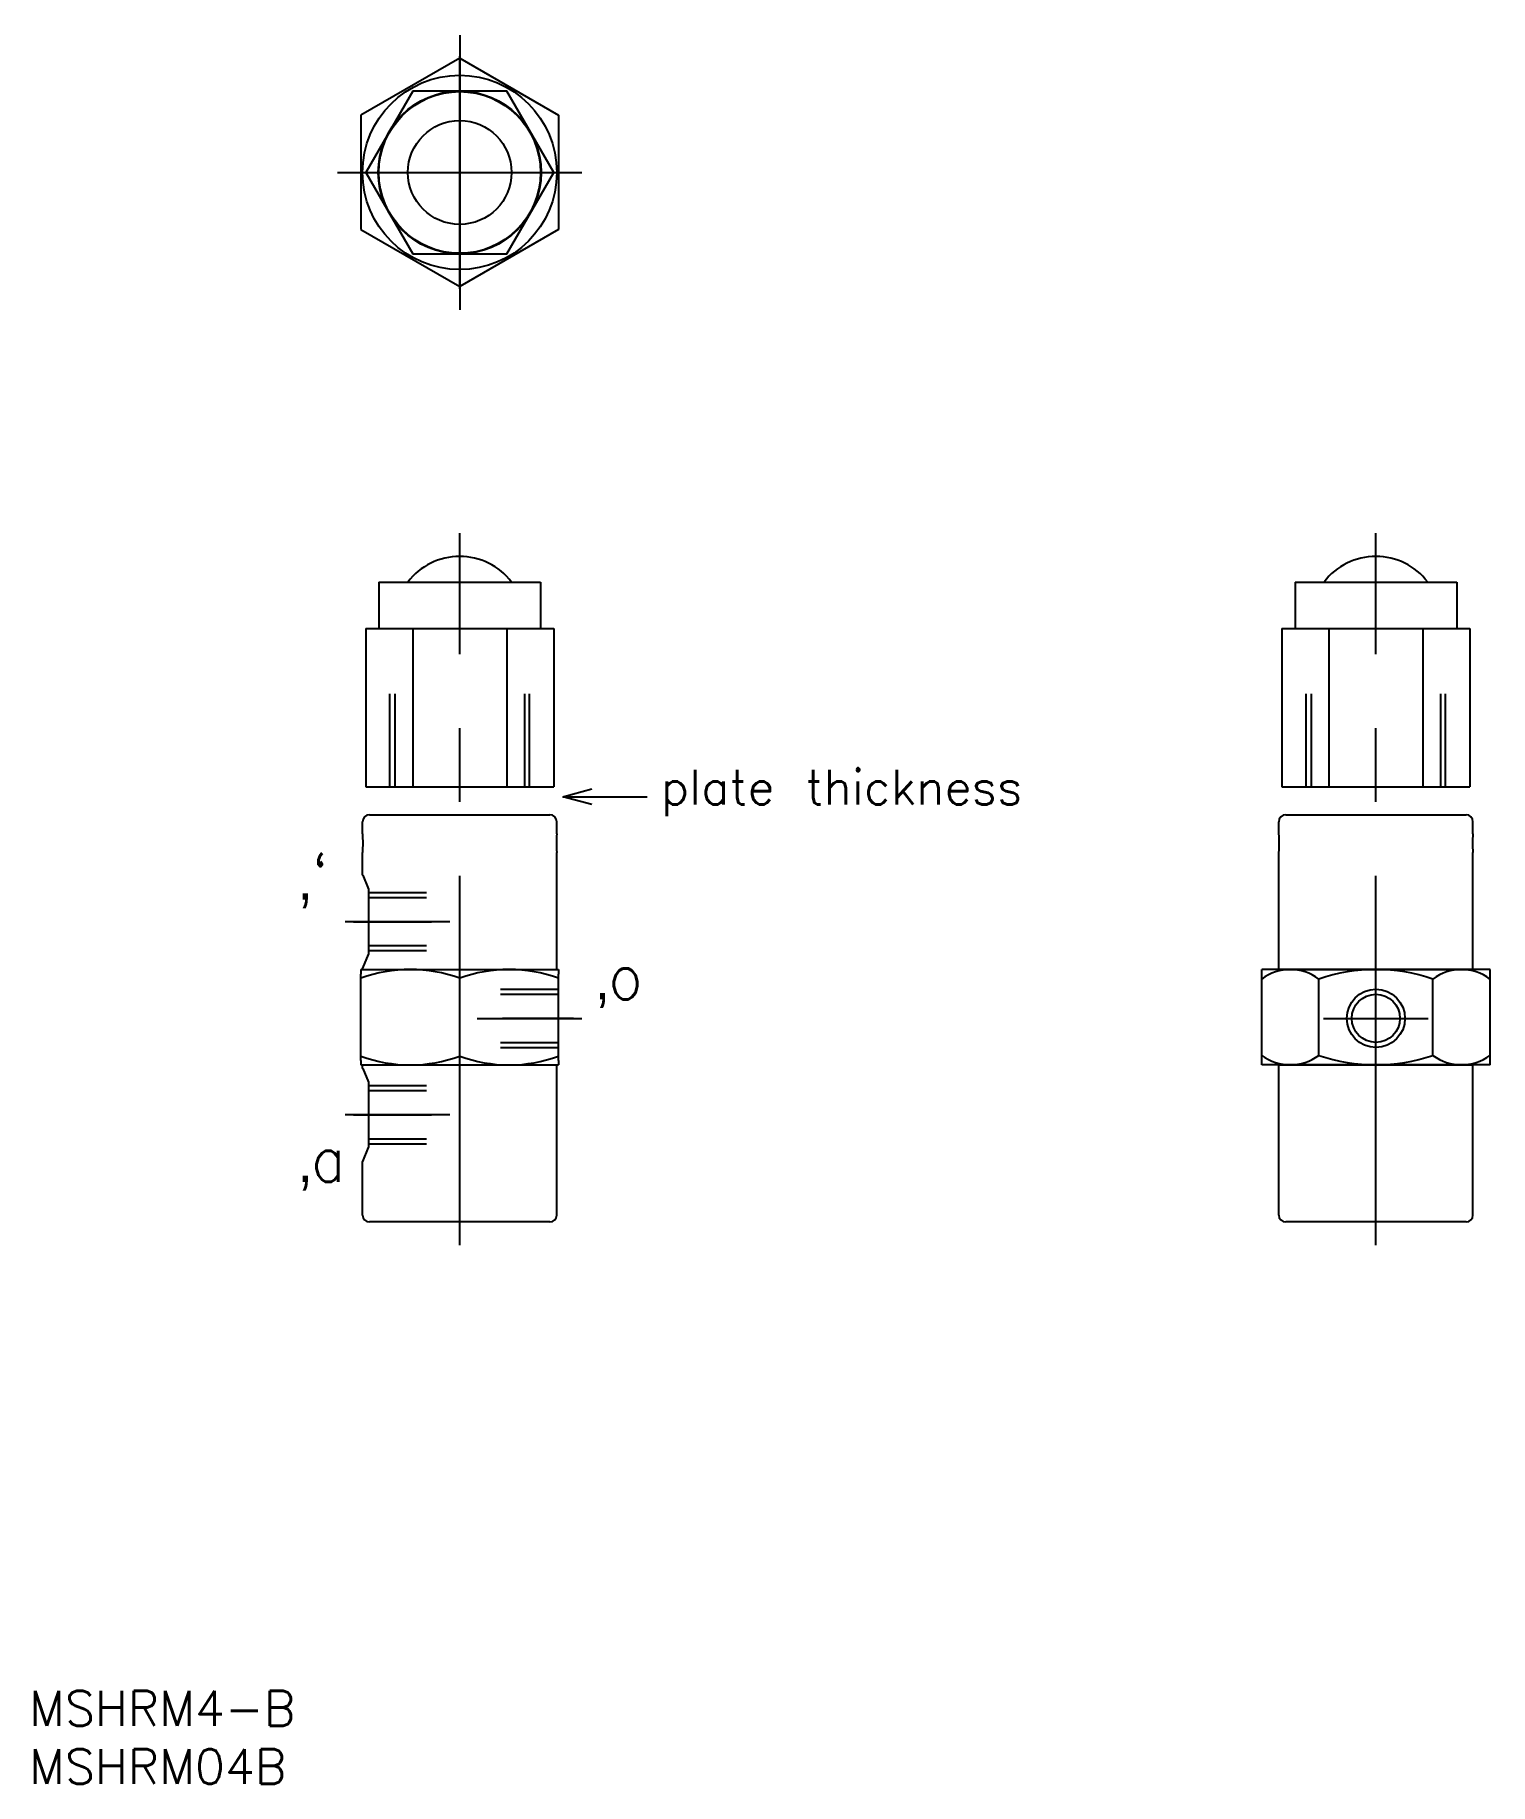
# Model space of a CAD drawing. Extents: x -37 to 89, y -106 to 45.
import ezdxf

# ---------------------------------------------------------------- set-up
doc = ezdxf.new("R2010")
doc.units = 0
doc.linetypes.add('CENTER', pattern=[50.8, 31.75, -6.35, 6.35, -6.35])
doc.linetypes.add('DASHED', pattern=[19.05, 12.7, -6.35])
doc.layers.get('0').update_dxf_attribs({"linetype": 'CONTINUOUS'})
doc.layers.add('CENTER', color=1, linetype='CENTER')
doc.styles.get("Standard").update_dxf_attribs({"font": 'txt.shx', "height": 3, "bigfont": 'bigfont.shx'})

# ---------------------------------------------------------------- blocks, each defined once
blk = doc.blocks.new('*U10')
at = {"color": 7, "linetype": 'CONTINUOUS'}
blk.add_text('MSHRM4-B', height=3, dxfattribs=at).set_placement((-37.03, -100.5))
blk = doc.blocks.new('*U11')
at = {"color": 7, "linetype": 'CONTINUOUS'}
blk.add_text('MSHRM04B', height=3, dxfattribs=at).set_placement((-37.03, -105.5))
blk = doc.blocks.new('*U12')
at = {"color": 7, "linetype": 'CONTINUOUS', "width": 0.900315}
blk.add_text('‚`', height=4, dxfattribs=at).set_placement((-13.81, -29.5))
blk = doc.blocks.new('*U13')
at = {"color": 7, "linetype": 'CONTINUOUS', "width": 0.900315}
blk.add_text('‚a', height=4, dxfattribs=at).set_placement((-13.81, -53.76))
blk = doc.blocks.new('*U14')
at = {"color": 7, "linetype": 'CONTINUOUS', "width": 0.900315}
blk.add_text('‚o', height=4, dxfattribs=at).set_placement((11.75, -38.07))
blk = doc.blocks.new('*U23')
at = {"color": 7, "linetype": 'CONTINUOUS'}
blk.add_text('plate thickness', height=3, dxfattribs=at).set_placement((17.29, -21.33))
blk = doc.blocks.new('_OPEN30')
at = {"color": 0, "linetype": 'BYBLOCK'}
for p, q in [((-1, 0.268), (0, 0)), ((0, 0), (-1, -0.268)), ((0, 0), (-1, 0))]:
    blk.add_line(p, q, dxfattribs=at)
blk = doc.blocks.new('*U24')
at = {"color": 7, "linetype": 'CONTINUOUS'}
blk.add_lwpolyline([(11.36, -20.65), (16.11, -20.65)], dxfattribs=at)
at = {"color": 7, "linetype": 'CONTINUOUS', "xscale": 2.5, "yscale": 2.5, "zscale": 2.5, "rotation": 180}
blk.add_blockref('_OPEN30', (8.86, -20.65), dxfattribs=at)

msp = doc.modelspace()

# ---------------------------------------------------------------- linework, layer by layer
at = {"color": 7, "linetype": 'CONTINUOUS'}
for p, q in [((0, 42.81), (-8.5, 37.91)), ((0, 42.81), (8.5, 37.91)), ((-4.04, 40), (-8.08, 33)), ((4.04, 40), (-4.04, 40)), ((8.08, 33), (4.04, 40)), ((-8.5, 37.91), (-8.5, 28.09)), ((8.5, 37.91), (8.5, 28.09)), ((-8.08, 33), (-4.04, 26)), ((4.04, 26), (8.08, 33)), ((-8.5, 28.09), (0, 23.19)), ((8.5, 28.09), (0, 23.19)), ((-4.04, 26), (4.04, 26)), ((-6.95, -2.2), (6.95, -2.2)), ((-6.95, -2.2), (-6.95, -6.2)), ((6.95, -2.2), (6.95, -6.2)), ((71.82, -2.2), (85.72, -2.2)), ((71.82, -2.2), (71.82, -6.2)), ((85.72, -2.2), (85.72, -6.2)), ((-8.08, -6.2), (-8.08, -19.8)), ((-8.08, -6.2), (8.08, -6.2)), ((-4.04, -6.2), (-4.04, -19.8)), ((4.04, -6.2), (4.04, -19.8)), ((8.08, -6.2), (8.08, -19.8)), ((70.69, -6.2), (70.69, -19.8)), ((70.69, -6.2), (86.85, -6.2)), ((74.73, -6.2), (74.73, -19.8)), ((82.81, -6.2), (82.81, -19.8)), ((86.85, -6.2), (86.85, -19.8)), ((-8.08, -19.8), (8.08, -19.8)), ((70.69, -19.8), (86.85, -19.8)), ((-7.75, -22.2), (7.75, -22.2)), ((-7, -22.2), (7, -22.2)), ((-3.5, -22.2), (3.5, -22.2)), ((71.02, -22.2), (86.52, -22.2)), ((71.77, -22.2), (85.77, -22.2)), ((75.27, -22.2), (82.27, -22.2)), ((-8.35, -23.85), (-8.35, -22.8)), ((8.35, -23.85), (8.35, -22.8)), ((70.42, -23.85), (70.42, -22.8)), ((87.12, -23.85), (87.12, -22.8)), ((-8.35, -27.4), (-8.35, -25.45)), ((8.35, -35.5), (8.35, -25.45)), ((70.42, -35.5), (70.42, -25.45)), ((87.12, -35.5), (87.12, -25.45)), ((-8.34, -27.4), (-8.35, -27.4)), ((-8.34, -27.4), (-7.84, -28.59)), ((-7.85, -28.59), (-7.85, -34.21)), ((-8.34, -35.4), (-7.84, -34.21)), ((-8.5, -35.5), (-8.5, -35.89)), ((-8.5, -35.5), (8.5, -35.5)), ((-8.5, -43.31), (-8.5, -35.89)), ((-8.35, -35.5), (-8.35, -35.4)), ((-8.35, -35.4), (-8.34, -35.4)), ((0, -43.31), (0, -35.89)), ((8.5, -35.5), (8.5, -35.89)), ((8.5, -43.31), (8.5, -35.89)), ((68.96, -43.7), (68.96, -35.5)), ((88.59, -35.5), (68.96, -35.5)), ((70.42, -35.5), (87.12, -35.5)), ((88.59, -43.7), (88.59, -35.5)), ((73.86, -42.88), (73.86, -36.32)), ((83.68, -42.88), (83.68, -36.32)), ((-8.5, -43.31), (-8.5, -43.7)), ((8.5, -43.31), (8.5, -43.7)), ((-8.5, -43.7), (8.5, -43.7)), ((-8.35, -44), (-8.35, -43.7)), ((-8.34, -44), (-8.35, -44)), ((-8.34, -44), (-7.84, -45.19)), ((8.35, -56.6), (8.35, -43.7)), ((88.59, -43.7), (68.96, -43.7)), ((70.42, -43.7), (87.12, -43.7)), ((70.42, -56.6), (70.42, -43.7)), ((87.12, -56.6), (87.12, -43.7)), ((-7.85, -45.19), (-7.85, -50.81)), ((-7.84, -45.19), (-7.85, -45.19)), ((-8.34, -52), (-7.84, -50.81)), ((-7.84, -50.81), (-7.85, -50.81)), ((-8.35, -56.6), (-8.35, -52)), ((-8.34, -52), (-8.35, -52)), ((7.75, -57.2), (-7.75, -57.2)), ((86.52, -57.2), (71.02, -57.2))]:
    msp.add_line(p, q, dxfattribs=at)
at = {"color": 3, "linetype": 'DASHED'}
for p, q in [((-6, -19.8), (-6, -11.8)), ((-5.57, -11.8), (-5.57, -19.79)), ((5.57, -11.8), (5.57, -19.8)), ((6, -19.8), (6, -11.8)), ((72.77, -19.8), (72.77, -11.8)), ((73.2, -11.8), (73.2, -19.79)), ((84.34, -11.8), (84.34, -19.8)), ((84.77, -19.8), (84.77, -11.8)), ((-2.85, -28.9), (-7.85, -28.9)), ((-2.85, -29.33), (-7.85, -29.33)), ((-2.85, -33.47), (-7.85, -33.47)), ((-2.85, -33.9), (-7.85, -33.9)), ((3.5, -37.2), (8.5, -37.2)), ((3.5, -37.63), (8.5, -37.63)), ((3.5, -41.77), (8.5, -41.77)), ((3.5, -42.2), (8.5, -42.2)), ((-2.85, -45.5), (-7.85, -45.5)), ((-2.85, -45.93), (-7.85, -45.93)), ((-2.85, -50.07), (-7.85, -50.07)), ((-2.85, -50.5), (-7.85, -50.5))]:
    msp.add_line(p, q, dxfattribs=at)
at = {"color": 7, "linetype": 'CONTINUOUS'}
for centre, radius in [((0, 33), 8.35), ((0, 33), 7), ((0, 33), 6.95), ((0, 33), 4.46), ((78.77, -39.7), 2.07)]:
    msp.add_circle(centre, radius, dxfattribs=at)
at = {"color": 3, "linetype": 'CONTINUOUS'}
msp.add_circle((78.77, -39.7), 2.5, dxfattribs=at)
at = {"color": 7, "linetype": 'CONTINUOUS'}
for centre, radius, start, end in [((0, -5.62), 5.62, 37.5092, 142.4908), ((78.77, -5.62), 5.62, 37.5092, 142.4908), ((-7.75, -22.8), 0.6, 90, 180), ((7.75, -22.8), 0.6, 0, 90), ((71.02, -22.8), 0.6, 90, 180), ((86.52, -22.8), 0.6, 0, 90), ((-17.81, -24.65), 9.5, 355.1684, 4.8316), ((17.81, -24.65), 9.5, 175.1684, 184.8316), ((60.96, -24.65), 9.5, 355.1684, 4.8316), ((96.58, -24.65), 9.5, 175.1684, 184.8316), ((-4.25, -47.79), 12.29, 69.7742, 110.2258), ((4.25, -47.79), 12.29, 69.7742, 110.2258), ((71.41, -39.58), 4.08, 53.0676, 126.9324), ((78.77, -50.61), 15.11, 71.0416, 108.9584), ((86.13, -39.58), 4.08, 53.0676, 126.9324), ((-4.25, -31.41), 12.29, 249.7742, 290.2258), ((4.25, -31.41), 12.29, 249.7742, 290.2258), ((71.41, -39.62), 4.08, 233.0676, 306.9324), ((78.77, -28.59), 15.11, 251.0416, 288.9584), ((86.13, -39.62), 4.08, 233.0676, 306.9324), ((-7.75, -56.6), 0.6, 180, 270), ((7.75, -56.6), 0.6, 270, 0), ((71.02, -56.6), 0.6, 180, 270), ((86.52, -56.6), 0.6, 270, 0)]:
    msp.add_arc(centre, radius, start, end, dxfattribs=at)
at = {"layer": 'CENTER', "color": 1, "linetype": 'CENTER'}
for p, q in [((0, 44.81), (0, 21.19)), ((0, 23), (0, 43)), ((-10.5, 33), (10.5, 33)), ((-8.5, 33), (8.5, 33)), ((0, -59.2), (0, 2)), ((78.77, -59.2), (78.77, 2)), ((-0.85, -31.4), (-9.85, -31.4)), ((-9.14, -31.4), (-3.04, -31.4)), ((-8.94, -31.4), (-2.44, -31.4)), ((1.5, -39.7), (10.5, -39.7)), ((9.79, -39.7), (3.69, -39.7)), ((9.79, -39.7), (3.69, -39.7)), ((74.27, -39.7), (83.27, -39.7)), ((76.27, -39.7), (81.27, -39.7)), ((-0.85, -48), (-9.85, -48)), ((-9.14, -48), (-3.04, -48)), ((-8.94, -48), (-2.44, -48))]:
    msp.add_line(p, q, dxfattribs=at)

# ---------------------------------------------------------------- block references
at = {"color": 7, "linetype": 'CONTINUOUS'}
for name in ['*U23', '*U24', '*U12', '*U14', '*U13', '*U10', '*U11']:
    msp.add_blockref(name, (0, 0), dxfattribs=at)

doc.saveas('drawing.dxf')
